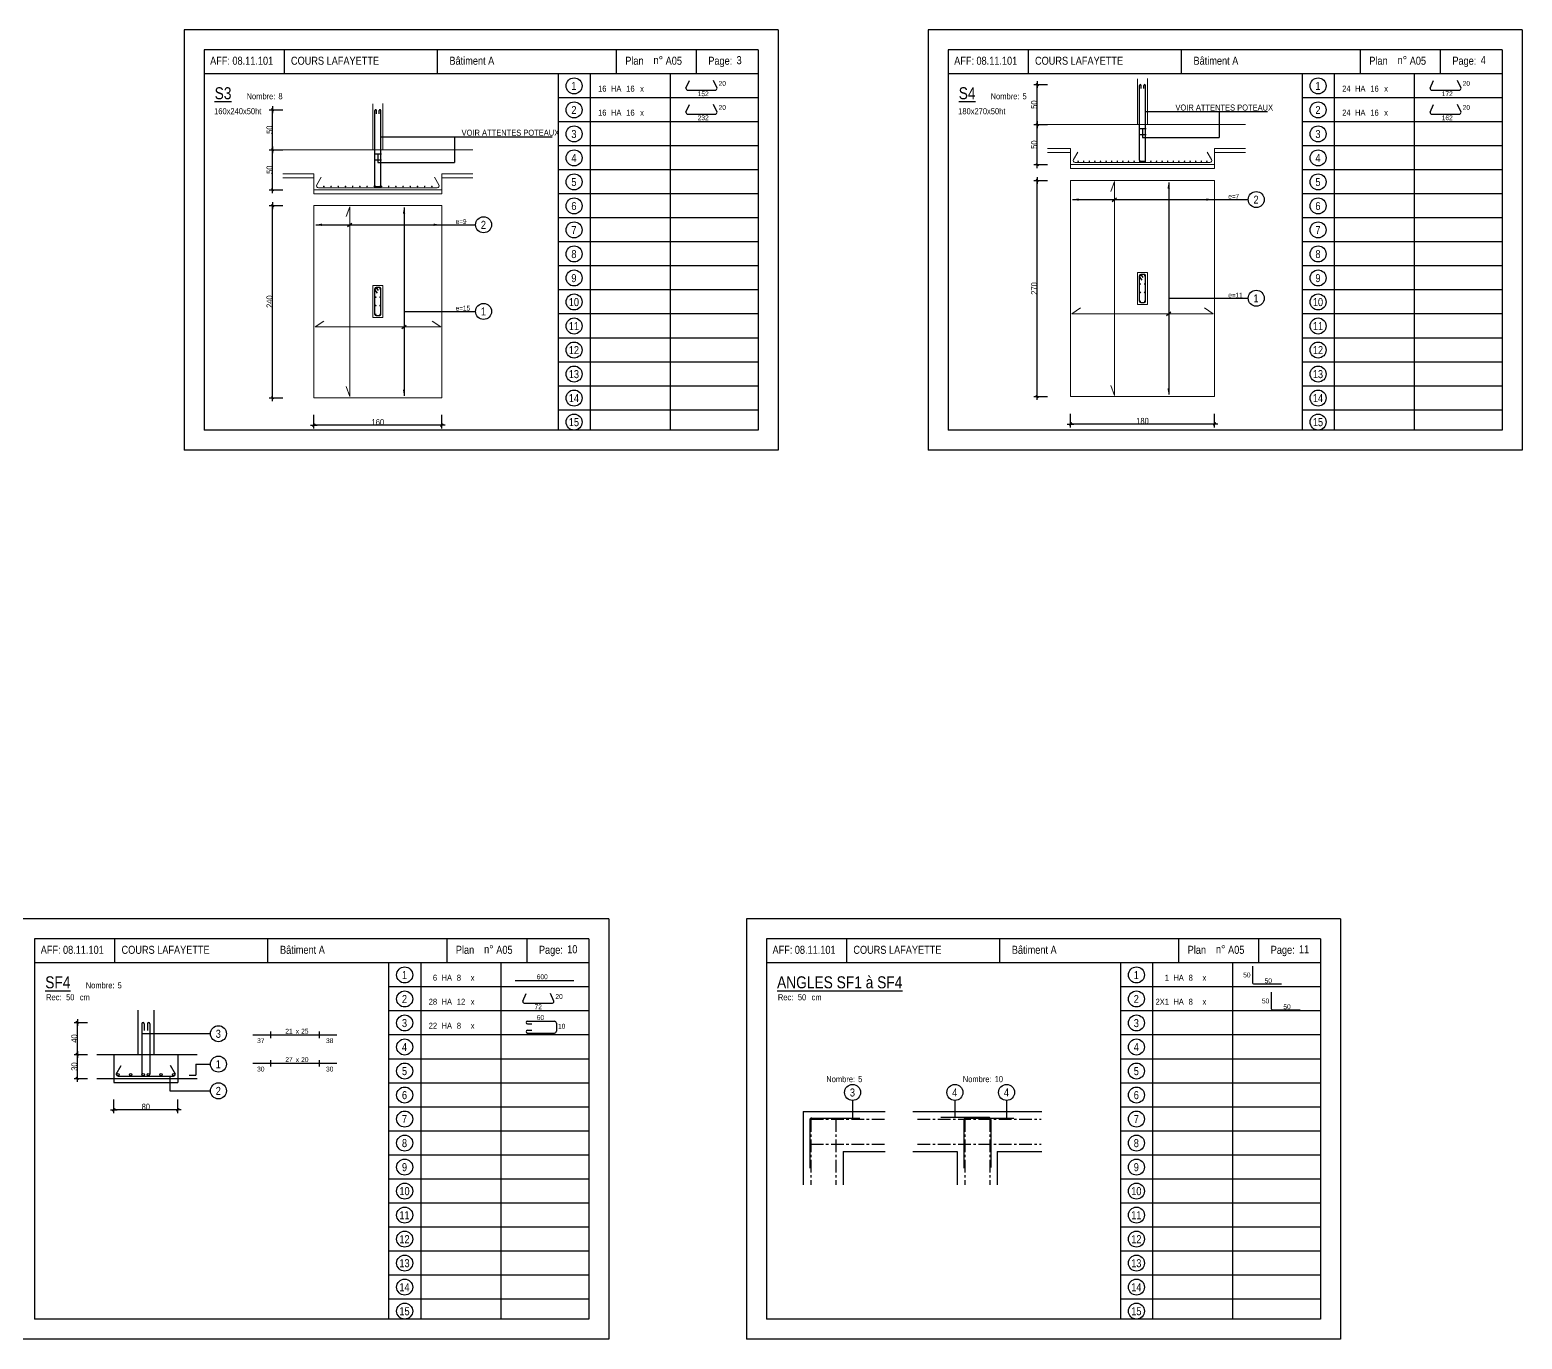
# Model space of a CAD drawing. Header units: metres. Extents: x -9927 to 45032, y -190416 to 12166.
# Drawn here: x 3325 to 7055, y -11020 to -7749 of the extents above; entities that cross this region are included whole.
import ezdxf
from ezdxf.enums import TextEntityAlignment as Align

# ---------------------------------------------------------------- set-up
doc = ezdxf.new("R2010")
doc.units = ezdxf.units.M
doc.header["$PDMODE"] = 65
doc.linetypes.add('AXES', pattern=[50.8, 31.75, -6.35, 6.35, -6.35])
for name, color, linetype in [('01_cote_gen', 4, 'Continuous'), ('01_fenetres', 171, 'Continuous'), ('01_linteaux', 3, 'Continuous'), ('01_murs_coup', 5, 'Continuous'), ('01_sem', 42, 'Continuous'), ('01_texte', 230, 'Continuous'), ('01_tram_axes', 10, 'AXES'), ('AA_COTES', 2, 'Continuous')]:
    doc.layers.add(name, color=color, linetype=linetype)
doc.styles.add('STYLE2', font='ARIALN.TTF')
doc.dimstyles.new('JB25', dxfattribs={"dimscale": 0.1, "dimtxt": 150, "dimasz": 17, "dimexe": 0.1, "dimexo": 0.1, "dimgap": 0.09, "dimtad": 1, "dimdec": 1, "dimlfac": 0.5, "dimdsep": 46, "dimtxsty": 'STYLE2', "dimblk1": 'BOND_G', "dimblk2": 'BOND_D', "dimsah": 1, "dimcen": 1.5, "dimdle": 0.01, "dimse1": 1, "dimse2": 1, "dimclrd": 4, "dimclre": 2, "dimclrt": 5, "dimadec": 0, "dimazin": 0, "dimtfac": 2.333333, "dimtdec": 1, "dimtix": 1, "dimtmove": 2, "dimatfit": 3, "dimldrblk": 'BOND_G', "dimfxl": 1, "dimtolj": 1, "dimtzin": 0, "dimarcsym": 0})

# ---------------------------------------------------------------- blocks, each defined once
blk = doc.blocks.new('BOND_G')
at = {"layer": 'AA_COTES', "color": 0}
for p, q in [((5, 0), (-5, 0)), ((1.8, 1.8), (-1.8, -1.8)), ((0, -5), (0, 15))]:
    blk.add_line(p, q, dxfattribs=at)
blk = doc.blocks.new('BOND_D')
at = {"layer": 'AA_COTES', "color": 0}
for p, q in [((5, 0), (-5, 0)), ((-1.8, -1.8), (1.8, 1.8)), ((0, 5), (0, -15))]:
    blk.add_line(p, q, dxfattribs=at)
blk = doc.blocks.new('*D34')
at = {"layer": '01_cote_gen', "color": 4, "linetype": 'Continuous', "lineweight": -2, "transparency": 16777216}
blk.add_line((3931.5, -8046.5), (3931.5, -7949.9), dxfattribs=at)
at = {"layer": 'DEFPOINTS', "color": 0, "linetype": 'Continuous', "lineweight": 0, "transparency": 16777216}
for p in [(3931.5, -7948.2), (3976.1, -7948.2), (3955.2, -8048.2)]:
    blk.add_point(p, dxfattribs=at)
at = {"layer": '01_cote_gen', "color": 4, "linetype": 'Continuous', "lineweight": -2, "transparency": 16777216, "xscale": 1.7, "yscale": 1.7, "zscale": 1.7}
for name, p, rotation in [('BOND_D', (3931.5, -7948.2), 90), ('BOND_G', (3931.5, -8048.2), 270)]:
    blk.add_blockref(name, p, dxfattribs=dict(at, rotation=rotation))
at = {"layer": '01_cote_gen', "color": 5, "linetype": 'Continuous', "lineweight": 0, "transparency": 16777216, "insert": (3923.8, -7998.2), "char_height": 15, "attachment_point": 5, "rotation": 90, "style": 'STYLE2'}
blk.add_mtext('\\A1;50', dxfattribs=at)
blk = doc.blocks.new('*D35')
at = {"layer": '01_cote_gen', "color": 4, "linetype": 'Continuous', "lineweight": -2, "transparency": 16777216}
blk.add_line((3931.5, -8666.1), (3931.5, -8189.5), dxfattribs=at)
at = {"layer": 'DEFPOINTS', "color": 0, "linetype": 'Continuous', "lineweight": 0, "transparency": 16777216}
for p in [(3931.5, -8187.8), (3984, -8187.8), (3984, -8667.8)]:
    blk.add_point(p, dxfattribs=at)
at = {"layer": '01_cote_gen', "color": 4, "linetype": 'Continuous', "lineweight": -2, "transparency": 16777216, "xscale": 1.7, "yscale": 1.7, "zscale": 1.7}
for name, p, rotation in [('BOND_D', (3931.5, -8187.8), 90), ('BOND_G', (3931.5, -8667.8), 270)]:
    blk.add_blockref(name, p, dxfattribs=dict(at, rotation=rotation))
at = {"layer": '01_cote_gen', "color": 5, "linetype": 'Continuous', "lineweight": 0, "transparency": 16777216, "insert": (3923.8, -8427.8), "char_height": 15, "attachment_point": 5, "rotation": 90, "style": 'STYLE2'}
blk.add_mtext('\\A1;240', dxfattribs=at)
blk = doc.blocks.new('*D36')
at = {"layer": '01_cote_gen', "color": 4, "linetype": 'Continuous', "lineweight": -2, "transparency": 16777216}
blk.add_line((4352.8, -8736.4), (4036.2, -8736.4), dxfattribs=at)
at = {"layer": 'DEFPOINTS', "color": 0, "linetype": 'Continuous', "lineweight": 0, "transparency": 16777216}
for p in [(4034.5, -8667.8), (4354.5, -8667.8), (4034.5, -8736.4)]:
    blk.add_point(p, dxfattribs=at)
at = {"layer": '01_cote_gen', "color": 4, "linetype": 'Continuous', "lineweight": -2, "transparency": 16777216, "xscale": 1.7, "yscale": 1.7, "zscale": 1.7, "rotation": 180}
blk.add_blockref('BOND_D', (4034.5, -8736.4), dxfattribs=at)
at = {"layer": '01_cote_gen', "color": 4, "linetype": 'Continuous', "lineweight": -2, "transparency": 16777216, "xscale": 1.7, "yscale": 1.7, "zscale": 1.7}
blk.add_blockref('BOND_G', (4354.5, -8736.4), dxfattribs=at)
at = {"layer": '01_cote_gen', "color": 5, "linetype": 'Continuous', "lineweight": 0, "transparency": 16777216, "insert": (4194.5, -8728.8), "char_height": 15, "attachment_point": 5, "style": 'STYLE2'}
blk.add_mtext('\\A1;160', dxfattribs=at)
blk = doc.blocks.new('*D37')
at = {"layer": '01_cote_gen', "color": 4, "linetype": 'Continuous', "lineweight": -2, "transparency": 16777216}
blk.add_line((3931.5, -8146.5), (3931.5, -8049.9), dxfattribs=at)
at = {"layer": 'DEFPOINTS', "color": 0, "linetype": 'Continuous', "lineweight": 0, "transparency": 16777216}
for p in [(3931.5, -8048.2), (3965.7, -8048.2), (3965.7, -8148.2)]:
    blk.add_point(p, dxfattribs=at)
at = {"layer": '01_cote_gen', "color": 4, "linetype": 'Continuous', "lineweight": -2, "transparency": 16777216, "xscale": 1.7, "yscale": 1.7, "zscale": 1.7}
for name, p, rotation in [('BOND_D', (3931.5, -8048.2), 90), ('BOND_G', (3931.5, -8148.2), 270)]:
    blk.add_blockref(name, p, dxfattribs=dict(at, rotation=rotation))
at = {"layer": '01_cote_gen', "color": 5, "linetype": 'Continuous', "lineweight": 0, "transparency": 16777216, "insert": (3923.8, -8098.2), "char_height": 15, "attachment_point": 5, "rotation": 90, "style": 'STYLE2'}
blk.add_mtext('\\A1;50', dxfattribs=at)
blk = doc.blocks.new('*D38')
at = {"layer": '01_cote_gen', "color": 4, "linetype": 'Continuous', "lineweight": -2, "transparency": 16777216}
blk.add_line((5842.8, -7983.7), (5842.8, -7887.1), dxfattribs=at)
at = {"layer": 'DEFPOINTS', "color": 0, "linetype": 'Continuous', "lineweight": 0, "transparency": 16777216}
for p in [(5842.8, -7885.4), (5887.4, -7885.4), (5866.5, -7985.4)]:
    blk.add_point(p, dxfattribs=at)
at = {"layer": '01_cote_gen', "color": 4, "linetype": 'Continuous', "lineweight": -2, "transparency": 16777216, "xscale": 1.7, "yscale": 1.7, "zscale": 1.7}
for name, p, rotation in [('BOND_D', (5842.8, -7885.4), 90), ('BOND_G', (5842.8, -7985.4), 270)]:
    blk.add_blockref(name, p, dxfattribs=dict(at, rotation=rotation))
at = {"layer": '01_cote_gen', "color": 5, "linetype": 'Continuous', "lineweight": 0, "transparency": 16777216, "insert": (5835.1, -7935.4), "char_height": 15, "attachment_point": 5, "rotation": 90, "style": 'STYLE2'}
blk.add_mtext('\\A1;50', dxfattribs=at)
blk = doc.blocks.new('*D39')
at = {"layer": '01_cote_gen', "color": 4, "linetype": 'Continuous', "lineweight": -2, "transparency": 16777216}
blk.add_line((5842.8, -8663.2), (5842.8, -8126.6), dxfattribs=at)
at = {"layer": 'DEFPOINTS', "color": 0, "linetype": 'Continuous', "lineweight": 0, "transparency": 16777216}
for p in [(5842.8, -8124.9), (5895.3, -8124.9), (5895.3, -8664.9)]:
    blk.add_point(p, dxfattribs=at)
at = {"layer": '01_cote_gen', "color": 4, "linetype": 'Continuous', "lineweight": -2, "transparency": 16777216, "xscale": 1.7, "yscale": 1.7, "zscale": 1.7}
for name, p, rotation in [('BOND_D', (5842.8, -8124.9), 90), ('BOND_G', (5842.8, -8664.9), 270)]:
    blk.add_blockref(name, p, dxfattribs=dict(at, rotation=rotation))
at = {"layer": '01_cote_gen', "color": 5, "linetype": 'Continuous', "lineweight": 0, "transparency": 16777216, "insert": (5835.1, -8394.9), "char_height": 15, "attachment_point": 5, "rotation": 90, "style": 'STYLE2'}
blk.add_mtext('\\A1;270', dxfattribs=at)
blk = doc.blocks.new('*D40')
at = {"layer": '01_cote_gen', "color": 4, "linetype": 'Continuous', "lineweight": -2, "transparency": 16777216}
blk.add_line((6284.2, -8733.6), (5927.6, -8733.6), dxfattribs=at)
at = {"layer": 'DEFPOINTS', "color": 0, "linetype": 'Continuous', "lineweight": 0, "transparency": 16777216}
for p in [(5925.9, -8664.9), (6285.9, -8664.9), (5925.9, -8733.6)]:
    blk.add_point(p, dxfattribs=at)
at = {"layer": '01_cote_gen', "color": 4, "linetype": 'Continuous', "lineweight": -2, "transparency": 16777216, "xscale": 1.7, "yscale": 1.7, "zscale": 1.7, "rotation": 180}
blk.add_blockref('BOND_D', (5925.9, -8733.6), dxfattribs=at)
at = {"layer": '01_cote_gen', "color": 4, "linetype": 'Continuous', "lineweight": -2, "transparency": 16777216, "xscale": 1.7, "yscale": 1.7, "zscale": 1.7}
blk.add_blockref('BOND_G', (6285.9, -8733.6), dxfattribs=at)
at = {"layer": '01_cote_gen', "color": 5, "linetype": 'Continuous', "lineweight": 0, "transparency": 16777216, "insert": (6105.9, -8725.9), "char_height": 15, "attachment_point": 5, "style": 'STYLE2'}
blk.add_mtext('\\A1;180', dxfattribs=at)
blk = doc.blocks.new('*D41')
at = {"layer": '01_cote_gen', "color": 4, "linetype": 'Continuous', "lineweight": -2, "transparency": 16777216}
blk.add_line((5842.8, -8083.7), (5842.8, -7987.1), dxfattribs=at)
at = {"layer": 'DEFPOINTS', "color": 0, "linetype": 'Continuous', "lineweight": 0, "transparency": 16777216}
for p in [(5842.8, -7985.4), (5877, -7985.4), (5877, -8085.4)]:
    blk.add_point(p, dxfattribs=at)
at = {"layer": '01_cote_gen', "color": 4, "linetype": 'Continuous', "lineweight": -2, "transparency": 16777216, "xscale": 1.7, "yscale": 1.7, "zscale": 1.7}
for name, p, rotation in [('BOND_D', (5842.8, -7985.4), 90), ('BOND_G', (5842.8, -8085.4), 270)]:
    blk.add_blockref(name, p, dxfattribs=dict(at, rotation=rotation))
at = {"layer": '01_cote_gen', "color": 5, "linetype": 'Continuous', "lineweight": 0, "transparency": 16777216, "insert": (5835.1, -8035.4), "char_height": 15, "attachment_point": 5, "rotation": 90, "style": 'STYLE2'}
blk.add_mtext('\\A1;50', dxfattribs=at)
blk = doc.blocks.new('*D60')
at = {"layer": '01_cote_gen', "color": 4, "linetype": 'Continuous', "lineweight": -2, "transparency": 16777216}
blk.add_line((3443.5, -10367.4), (3443.5, -10310.8), dxfattribs=at)
at = {"layer": 'DEFPOINTS', "color": 0, "linetype": 'Continuous', "lineweight": 0, "transparency": 16777216}
for p in [(3443.5, -10309.1), (3513, -10309.1), (3513, -10369.1)]:
    blk.add_point(p, dxfattribs=at)
at = {"layer": '01_cote_gen', "color": 4, "linetype": 'Continuous', "lineweight": -2, "transparency": 16777216, "xscale": 1.7, "yscale": 1.7, "zscale": 1.7}
for name, p, rotation in [('BOND_D', (3443.5, -10309.1), 90), ('BOND_G', (3443.5, -10369.1), 270)]:
    blk.add_blockref(name, p, dxfattribs=dict(at, rotation=rotation))
at = {"layer": '01_cote_gen', "color": 5, "linetype": 'Continuous', "lineweight": 0, "transparency": 16777216, "insert": (3435.8, -10339.1), "char_height": 15, "attachment_point": 5, "rotation": 90, "style": 'STYLE2'}
blk.add_mtext('\\A1;30', dxfattribs=at)
blk = doc.blocks.new('*D61')
at = {"layer": '01_cote_gen', "color": 4, "linetype": 'Continuous', "lineweight": -2, "transparency": 16777216}
blk.add_line((3692.8, -10447.3), (3536.2, -10447.3), dxfattribs=at)
at = {"layer": 'DEFPOINTS', "color": 0, "linetype": 'Continuous', "lineweight": 0, "transparency": 16777216}
for p in [(3534.5, -10369.1), (3694.5, -10369.1), (3534.5, -10447.3)]:
    blk.add_point(p, dxfattribs=at)
at = {"layer": '01_cote_gen', "color": 4, "linetype": 'Continuous', "lineweight": -2, "transparency": 16777216, "xscale": 1.7, "yscale": 1.7, "zscale": 1.7, "rotation": 180}
blk.add_blockref('BOND_D', (3534.5, -10447.3), dxfattribs=at)
at = {"layer": '01_cote_gen', "color": 4, "linetype": 'Continuous', "lineweight": -2, "transparency": 16777216, "xscale": 1.7, "yscale": 1.7, "zscale": 1.7}
blk.add_blockref('BOND_G', (3694.5, -10447.3), dxfattribs=at)
at = {"layer": '01_cote_gen', "color": 5, "linetype": 'Continuous', "lineweight": 0, "transparency": 16777216, "insert": (3614.5, -10439.6), "char_height": 15, "attachment_point": 5, "style": 'STYLE2'}
blk.add_mtext('\\A1;80', dxfattribs=at)
blk = doc.blocks.new('*D62')
at = {"layer": '01_cote_gen', "color": 4, "linetype": 'Continuous', "lineweight": -2, "transparency": 16777216}
blk.add_line((3443.5, -10307.4), (3443.5, -10230.8), dxfattribs=at)
at = {"layer": 'DEFPOINTS', "color": 0, "linetype": 'Continuous', "lineweight": 0, "transparency": 16777216}
for p in [(3443.5, -10229.1), (3546, -10229.1), (3513, -10309.1)]:
    blk.add_point(p, dxfattribs=at)
at = {"layer": '01_cote_gen', "color": 4, "linetype": 'Continuous', "lineweight": -2, "transparency": 16777216, "xscale": 1.7, "yscale": 1.7, "zscale": 1.7}
for name, p, rotation in [('BOND_D', (3443.5, -10229.1), 90), ('BOND_G', (3443.5, -10309.1), 270)]:
    blk.add_blockref(name, p, dxfattribs=dict(at, rotation=rotation))
at = {"layer": '01_cote_gen', "color": 5, "linetype": 'Continuous', "lineweight": 0, "transparency": 16777216, "insert": (3435.8, -10269.1), "char_height": 15, "attachment_point": 5, "rotation": 90, "style": 'STYLE2'}
blk.add_mtext('\\A1;40', dxfattribs=at)

msp = doc.modelspace()

# ---------------------------------------------------------------- linework, layer by layer
at = {"layer": '01_fenetres', "ltscale": 30}
for p, q in [((5144.96, -7798.64), (3759.96, -7798.64)), ((3759.96, -7798.64), (3759.96, -8748.64)), ((3759.96, -7798.64), (3759.96, -8748.64)), ((3759.96, -7798.64), (3759.96, -8748.64)), ((3959.96, -7798.64), (3959.96, -7858.64)), ((4342.46, -7798.64), (4342.46, -7858.64)), ((4790.83, -7858.64), (4790.83, -7798.64)), ((4990.83, -7858.64), (4990.83, -7798.64)), ((5144.96, -7798.64), (5144.96, -8748.64)), ((7004.85, -7798.64), (5619.85, -7798.64)), ((5619.85, -7798.64), (5619.85, -8748.64)), ((5619.85, -7798.64), (5619.85, -8748.64)), ((5619.85, -7798.64), (5619.85, -8748.64)), ((5819.85, -7798.64), (5819.85, -7858.64)), ((6202.35, -7798.64), (6202.35, -7858.64)), ((6650.72, -7858.64), (6650.72, -7798.64)), ((6850.72, -7858.64), (6850.72, -7798.64)), ((7004.85, -7798.64), (7004.85, -8748.64)), ((5144.96, -7858.64), (3759.96, -7858.64)), ((7004.85, -7858.64), (5619.85, -7858.64)), ((5144.96, -8748.64), (3759.96, -8748.64)), ((7004.85, -8748.64), (5619.85, -8748.64)), ((3336.52, -10020.25), (3336.52, -10970.25)), ((3336.52, -10020.25), (3336.52, -10970.25)), ((3336.52, -10020.25), (3336.52, -10970.25)), ((4721.52, -10020.25), (3336.52, -10020.25)), ((3536.52, -10020.25), (3536.52, -10080.25)), ((3919.02, -10020.25), (3919.02, -10080.25)), ((4367.38, -10080.25), (4367.38, -10020.25)), ((4567.38, -10080.25), (4567.38, -10020.25)), ((4721.52, -10020.25), (4721.52, -10970.25)), ((5165.78, -10020.25), (5165.78, -10970.25)), ((5165.78, -10020.25), (5165.78, -10970.25)), ((5165.78, -10020.25), (5165.78, -10970.25)), ((6550.78, -10020.25), (5165.78, -10020.25)), ((5365.78, -10020.25), (5365.78, -10080.25)), ((5748.28, -10020.25), (5748.28, -10080.25)), ((6196.65, -10080.25), (6196.65, -10020.25)), ((6396.65, -10080.25), (6396.65, -10020.25)), ((6550.78, -10020.25), (6550.78, -10970.25)), ((4721.52, -10080.25), (3336.52, -10080.25)), ((6550.78, -10080.25), (5165.78, -10080.25)), ((4721.52, -10970.25), (3336.52, -10970.25)), ((6550.78, -10970.25), (5165.78, -10970.25))]:
    msp.add_line(p, q, dxfattribs=at)
at = {"layer": '01_linteaux', "linetype": 'Continuous'}
for p, q in [((4964.74, -7894.42), (4973.43, -7875.19)), ((4969.74, -7899.42), (5037.32, -7899.42)), ((5042.32, -7894.42), (5033.63, -7875.19)), ((6824.62, -7894.42), (6833.32, -7875.19)), ((6829.62, -7899.42), (6897.21, -7899.42)), ((6902.21, -7894.42), (6893.51, -7875.19)), ((4964.74, -7954.42), (4973.43, -7935.19)), ((5042.32, -7954.42), (5033.63, -7935.19)), ((6824.62, -7954.42), (6833.32, -7935.19)), ((6902.21, -7954.42), (6893.51, -7935.19)), ((4969.74, -7959.42), (5037.32, -7959.42)), ((6829.62, -7959.42), (6897.21, -7959.42)), ((6380.42, -10088.59), (6380.42, -10127.8)), ((4537.37, -10124.32), (4684.48, -10124.32)), ((6385.42, -10132.8), (6453, -10132.8)), ((4556.78, -10176.03), (4565.48, -10156.8)), ((4561.78, -10181.03), (4629.37, -10181.03)), ((4634.37, -10176.03), (4625.67, -10156.8)), ((6427.27, -10153.55), (6427.27, -10192.77)), ((3594.48, -10197.98), (3594.48, -10309.07)), ((3634.48, -10197.98), (3634.48, -10309.07)), ((6432.27, -10197.77), (6499.85, -10197.77)), ((3604.48, -10232.07), (3604.48, -10358.07)), ((3610.48, -10232.07), (3610.48, -10249.07)), ((3618.48, -10232.07), (3618.48, -10249.07)), ((3624.48, -10232.07), (3624.48, -10358.07)), ((4568.27, -10225.73), (4635.86, -10225.73)), ((4568.27, -10232.55), (4579.28, -10232.55)), ((4568.27, -10248.52), (4579.28, -10248.52)), ((4568.27, -10255.34), (4635.86, -10255.34)), ((4640.86, -10230.73), (4640.86, -10250.34)), ((3492.08, -10309.07), (3554.48, -10309.07)), ((3534.48, -10309.07), (3694.48, -10309.07)), ((3534.48, -10309.07), (3534.48, -10379.07)), ((3674.48, -10309.07), (3742.68, -10309.07)), ((3694.48, -10309.07), (3694.48, -10379.07)), ((3492.08, -10369.07), (3554.48, -10369.07)), ((3534.48, -10369.07), (3694.48, -10369.07)), ((3540.48, -10358.07), (3552.98, -10336.42)), ((3545.48, -10363.07), (3683.48, -10363.07)), ((3674.48, -10369.07), (3742.68, -10369.07)), ((3688.48, -10358.07), (3675.98, -10336.42)), ((3534.48, -10379.07), (3694.48, -10379.07)), ((5274, -10472.91), (5274, -10592.91)), ((5279, -10467.91), (5399, -10467.91)), ((5721.53, -10466.29), (5601.53, -10466.29)), ((5659.03, -10472.91), (5659.03, -10592.91)), ((5664.03, -10467.91), (5784.03, -10467.91)), ((5726.53, -10471.29), (5726.53, -10591.29))]:
    msp.add_line(p, q, dxfattribs=at)
for centre in [(3545.15, -10359.46), (3576.6, -10359.46), (3607.83, -10359.46), (3620.72, -10359.46), (3652.73, -10359.46), (3683.82, -10359.46)]:
    msp.add_circle(centre, 3, dxfattribs=at)
for centre, radius, start, end in [((4969.74, -7894.42), 5, 180, 270), ((5037.32, -7894.42), 5, 270, 0), ((6829.62, -7894.42), 5, 180, 270), ((6897.21, -7894.42), 5, 270, 0), ((4969.74, -7954.42), 5, 180, 270), ((5037.32, -7954.42), 5, 270, 0), ((6829.62, -7954.42), 5, 180, 270), ((6897.21, -7954.42), 5, 270, 0), ((6385.42, -10127.8), 5, 180, 270), ((4561.78, -10176.03), 5, 180, 270), ((4629.37, -10176.03), 5, 270, 0), ((6432.27, -10192.77), 5, 180, 270), ((3607.48, -10232.07), 3, 0, 180), ((3621.48, -10232.07), 3, 0, 180), ((4568.27, -10229.14), 3.41, 90, 270), ((4568.27, -10251.93), 3.41, 90, 270), ((4635.86, -10230.73), 5, 0, 90), ((4635.86, -10250.34), 5, 270, 0), ((3545.48, -10358.07), 5, 180, 270), ((3609.48, -10358.07), 5, 180, 270), ((3619.48, -10358.07), 5, 270, 0), ((3683.48, -10358.07), 5, 270, 0), ((5279, -10472.91), 5, 90, 180), ((5664.03, -10472.91), 5, 90, 180), ((5721.53, -10471.29), 5, 0, 90)]:
    msp.add_arc(centre, radius, start, end, dxfattribs=at)
at = {"layer": '01_murs_coup', "linetype": 'Continuous', "lineweight": 0}
for p, q in [((5933.19, -8072.77), (5944.05, -8053.96)), ((6278.53, -8072.77), (6267.67, -8053.96)), ((5937.52, -8080.27), (6274.2, -8080.27)), ((4041.88, -8135.66), (4052.74, -8116.85)), ((4347.22, -8135.66), (4336.36, -8116.85)), ((6035.48, -8127.89), (6026.81, -8152.53)), ((6035.48, -8127.89), (6035.48, -8661.89)), ((4046.21, -8143.16), (4342.89, -8143.16)), ((4124.17, -8190.78), (4115.5, -8215.42)), ((4124.17, -8190.78), (4124.17, -8664.78)), ((5928.86, -8458.02), (5950.56, -8443.51)), ((5928.86, -8458.02), (6282.86, -8458.02)), ((6282.86, -8458.02), (6261.16, -8443.51)), ((4037.55, -8490.91), (4059.25, -8476.4)), ((4037.55, -8490.91), (4351.55, -8490.91)), ((4351.55, -8490.91), (4329.85, -8476.4)), ((4124.17, -8664.78), (4115.5, -8640.14)), ((6035.48, -8661.89), (6026.81, -8637.25))]:
    msp.add_line(p, q, dxfattribs=at)
for centre, start, end in [((5937.52, -8075.27), 150, 270), ((6274.2, -8075.27), 270, 30), ((4046.21, -8138.16), 150, 270), ((4342.89, -8138.16), 270, 30)]:
    msp.add_arc(centre, 5, start, end, dxfattribs=at)
at = {"layer": '01_sem', "color": 2, "lineweight": 0, "ltscale": 7}
for p, q in [((6093.36, -7985.36), (6093.36, -7870.8)), ((6118.36, -7985.36), (6118.36, -7870.12)), ((4182.05, -8048.24), (4182.05, -7933.68)), ((4207.05, -8048.24), (4207.05, -7933.01)), ((5925.86, -7985.36), (5868.32, -7985.36)), ((5925.86, -7985.36), (6285.86, -7985.36)), ((6285.86, -7985.36), (6363.4, -7985.36)), ((4034.55, -8048.24), (3957.01, -8048.24)), ((4034.55, -8048.24), (4354.55, -8048.24)), ((4354.55, -8048.24), (4432.09, -8048.24)), ((5925.86, -8045.36), (5868.32, -8045.36)), ((5925.86, -8055.36), (5868.32, -8055.36)), ((5925.86, -8085.36), (5925.86, -8045.36)), ((6285.86, -8085.36), (6285.86, -8045.36)), ((6285.86, -8045.36), (6363.4, -8045.36)), ((6285.86, -8055.36), (6363.4, -8055.36)), ((5925.86, -8085.36), (6285.86, -8085.36)), ((5925.86, -8085.36), (5925.86, -8095.36)), ((6285.86, -8085.36), (6285.86, -8095.36)), ((4034.55, -8108.24), (3957.01, -8108.24)), ((4034.55, -8118.24), (3957.01, -8118.24)), ((4034.55, -8148.24), (4034.55, -8108.24)), ((4354.55, -8148.24), (4354.55, -8108.24)), ((4354.55, -8108.24), (4432.09, -8108.24)), ((4354.55, -8118.24), (4432.09, -8118.24)), ((5925.86, -8095.36), (6285.86, -8095.36)), ((5925.86, -8124.89), (5925.86, -8664.89)), ((6285.86, -8124.89), (5925.86, -8124.89)), ((6285.86, -8124.89), (6285.86, -8664.89)), ((4034.55, -8148.24), (4354.55, -8148.24)), ((4034.55, -8148.24), (4034.55, -8158.24)), ((4034.55, -8158.24), (4354.55, -8158.24)), ((4354.55, -8148.24), (4354.55, -8158.24)), ((4034.55, -8187.78), (4034.55, -8667.78)), ((4354.55, -8187.78), (4034.55, -8187.78)), ((4354.55, -8187.78), (4354.55, -8667.78)), ((6093.36, -8434.91), (6093.36, -8354.88)), ((6118.36, -8354.88), (6093.36, -8354.88)), ((6118.36, -8434.91), (6118.36, -8354.88)), ((4182.05, -8467.79), (4182.05, -8387.77)), ((4207.05, -8387.77), (4182.05, -8387.77)), ((4207.05, -8467.79), (4207.05, -8387.77)), ((6093.36, -8434.91), (6118.36, -8434.91)), ((4182.05, -8467.79), (4207.05, -8467.79)), ((4354.55, -8667.78), (4034.55, -8667.78)), ((6285.86, -8664.89), (5925.86, -8664.89))]:
    msp.add_line(p, q, dxfattribs=at)
at = {"layer": '01_texte', "ltscale": 30}
for p, q in [((5194.96, -7748.64), (3709.96, -7748.64)), ((3709.96, -7748.64), (3709.96, -8798.64)), ((5194.96, -7748.64), (5194.96, -8798.64)), ((5194.96, -7748.64), (5194.96, -8798.64)), ((7054.85, -7748.64), (5569.85, -7748.64)), ((5569.85, -7748.64), (5569.85, -8798.64)), ((7054.85, -7748.64), (7054.85, -8798.64)), ((7054.85, -7748.64), (7054.85, -8798.64)), ((4644.96, -7858.64), (4644.96, -8748.64)), ((4724.96, -7858.64), (4724.96, -8748.64)), ((4924.96, -7858.64), (4924.96, -8748.64)), ((6504.85, -7858.64), (6504.85, -8748.64)), ((6584.85, -7858.64), (6584.85, -8748.64)), ((6784.85, -7858.64), (6784.85, -8748.64)), ((6098.36, -8074.59), (6098.36, -7887.36)), ((6102.36, -7895.36), (6102.36, -7887.36)), ((6109.35, -7895.36), (6109.35, -7887.36)), ((6113.35, -8073.99), (6113.35, -7887.36)), ((5144.96, -7918.64), (4644.96, -7918.64)), ((7004.85, -7918.64), (6504.85, -7918.64)), ((4187.05, -8137.48), (4187.05, -7950.24)), ((4191.05, -7958.24), (4191.05, -7950.24)), ((4198.04, -7958.24), (4198.04, -7950.24)), ((4202.04, -8136.88), (4202.04, -7950.24)), ((5144.96, -7978.64), (4644.96, -7978.64)), ((7004.85, -7978.64), (6504.85, -7978.64)), ((5144.96, -8038.64), (4644.96, -8038.64)), ((7004.85, -8038.64), (6504.85, -8038.64)), ((6098.35, -8076.99), (6110.35, -8076.99)), ((6113.36, -8077.59), (6101.36, -8077.59)), ((5144.96, -8098.64), (4644.96, -8098.64)), ((6171.27, -8129.89), (6171.27, -8659.89)), ((7004.85, -8098.64), (6504.85, -8098.64)), ((4187.04, -8139.88), (4199.04, -8139.88)), ((4202.05, -8140.48), (4190.05, -8140.48)), ((5144.96, -8158.64), (4644.96, -8158.64)), ((6030.15, -8177.16), (6040.82, -8168.39)), ((7004.85, -8158.64), (6504.85, -8158.64)), ((4259.96, -8192.78), (4259.96, -8662.78)), ((5930.86, -8172.77), (6370.12, -8172.77)), ((4039.55, -8235.66), (4438.81, -8235.66)), ((4118.84, -8240.04), (4129.51, -8231.27)), ((5144.96, -8218.64), (4644.96, -8218.64)), ((7004.85, -8218.64), (6504.85, -8218.64)), ((5144.96, -8278.64), (4644.96, -8278.64)), ((7004.85, -8278.64), (6504.85, -8278.64)), ((5144.96, -8338.64), (4644.96, -8338.64)), ((7004.85, -8338.64), (6504.85, -8338.64)), ((4199.05, -8392.77), (4190.05, -8392.77)), ((4190.05, -8392.77), (4195.58, -8400.18)), ((6098.36, -8426.91), (6098.36, -8362.88)), ((6098.36, -8366.31), (6103.89, -8373.72)), ((6110.36, -8359.88), (6101.36, -8359.88)), ((6101.36, -8359.88), (6106.89, -8367.3)), ((6113.36, -8426.91), (6113.36, -8362.88)), ((4187.05, -8459.79), (4187.05, -8395.77)), ((4187.05, -8399.2), (4192.58, -8406.61)), ((4202.05, -8459.79), (4202.05, -8395.77)), ((5144.96, -8398.64), (4644.96, -8398.64)), ((6101.36, -8429.91), (6110.36, -8429.91)), ((6171.27, -8419.28), (6370.12, -8419.28)), ((7004.85, -8398.64), (6504.85, -8398.64)), ((4190.05, -8462.79), (4199.05, -8462.79)), ((4259.96, -8452.17), (4438.81, -8452.17)), ((5144.96, -8458.64), (4644.96, -8458.64)), ((6165.94, -8462.4), (6176.6, -8453.63)), ((7004.85, -8458.64), (6504.85, -8458.64)), ((4254.63, -8495.29), (4265.29, -8486.52)), ((5144.96, -8518.64), (4644.96, -8518.64)), ((7004.85, -8518.64), (6504.85, -8518.64)), ((5144.96, -8578.64), (4644.96, -8578.64)), ((7004.85, -8578.64), (6504.85, -8578.64)), ((5144.96, -8638.64), (4644.96, -8638.64)), ((7004.85, -8638.64), (6504.85, -8638.64)), ((5144.96, -8698.64), (4644.96, -8698.64)), ((7004.85, -8698.64), (6504.85, -8698.64)), ((5194.96, -8798.64), (3709.96, -8798.64)), ((7054.85, -8798.64), (5569.85, -8798.64)), ((4771.52, -9970.25), (3286.52, -9970.25)), ((4771.52, -9970.25), (4771.52, -11020.25)), ((4771.52, -9970.25), (4771.52, -11020.25)), ((5115.78, -9970.25), (5115.78, -11020.25)), ((5115.78, -9970.25), (5115.78, -11020.25)), ((6600.78, -9970.25), (5115.78, -9970.25)), ((6600.78, -9970.25), (6600.78, -11020.25)), ((6600.78, -9970.25), (6600.78, -11020.25)), ((4221.52, -10080.25), (4221.52, -10970.25)), ((4301.52, -10080.25), (4301.52, -10970.25)), ((4501.52, -10080.25), (4501.52, -10970.25)), ((6050.78, -10080.25), (6050.78, -10970.25)), ((6130.78, -10080.25), (6130.78, -10970.25)), ((6330.78, -10080.25), (6330.78, -10970.25)), ((4721.52, -10140.25), (4221.52, -10140.25)), ((6550.78, -10140.25), (6050.78, -10140.25)), ((4721.52, -10200.25), (4221.52, -10200.25)), ((6550.78, -10200.25), (6050.78, -10200.25)), ((4721.52, -10260.25), (4221.52, -10260.25)), ((6550.78, -10260.25), (6050.78, -10260.25)), ((4721.52, -10320.25), (4221.52, -10320.25)), ((6550.78, -10320.25), (6050.78, -10320.25)), ((4721.52, -10380.25), (4221.52, -10380.25)), ((6550.78, -10380.25), (6050.78, -10380.25)), ((4721.52, -10440.25), (4221.52, -10440.25)), ((6550.78, -10440.25), (6050.78, -10440.25)), ((4721.52, -10500.25), (4221.52, -10500.25)), ((6550.78, -10500.25), (6050.78, -10500.25)), ((4721.52, -10560.25), (4221.52, -10560.25)), ((6550.78, -10560.25), (6050.78, -10560.25)), ((4721.52, -10620.25), (4221.52, -10620.25)), ((6550.78, -10620.25), (6050.78, -10620.25)), ((4721.52, -10680.25), (4221.52, -10680.25)), ((6550.78, -10680.25), (6050.78, -10680.25)), ((4721.52, -10740.25), (4221.52, -10740.25)), ((6550.78, -10740.25), (6050.78, -10740.25)), ((4721.52, -10800.25), (4221.52, -10800.25)), ((6550.78, -10800.25), (6050.78, -10800.25)), ((4721.52, -10860.25), (4221.52, -10860.25)), ((6550.78, -10860.25), (6050.78, -10860.25)), ((4721.52, -10920.25), (4221.52, -10920.25)), ((6550.78, -10920.25), (6050.78, -10920.25)), ((4771.52, -11020.25), (3286.52, -11020.25)), ((6600.78, -11020.25), (5115.78, -11020.25))]:
    msp.add_line(p, q, dxfattribs=at)
at = {"layer": '01_texte'}
for p, q in [((6113.35, -7953.03), (6418.71, -7953.03)), ((6297.37, -7953.03), (6297.37, -8017.55)), ((4202.04, -8015.91), (4630.58, -8015.91)), ((4386.06, -8015.91), (4386.06, -8080.43)), ((6096.72, -7995.36), (6114.73, -7995.36)), ((6096.72, -8010.36), (6114.73, -8010.36)), ((6105.72, -7995.36), (6105.72, -8017.55)), ((6105.72, -8017.55), (6297.37, -8017.55)), ((4185.41, -8058.24), (4203.41, -8058.24)), ((4185.41, -8073.24), (4203.41, -8073.24)), ((4194.41, -8058.24), (4194.41, -8080.43)), ((4194.41, -8080.43), (4386.06, -8080.43))]:
    msp.add_line(p, q, dxfattribs=at)
at = {"layer": '01_texte', "linetype": 'Continuous'}
for p, q in [((3776.05, -10256.97), (3604.48, -10256.97)), ((3925.95, -10251.93), (3925.95, -10267.87)), ((4047.94, -10251.93), (4047.94, -10267.87)), ((3882.13, -10260.06), (4091.76, -10260.06)), ((3882.13, -10331), (4091.76, -10331)), ((3925.95, -10322.87), (3925.95, -10338.81)), ((4047.94, -10322.87), (4047.94, -10338.81)), ((3674.79, -10363.07), (3674.79, -10399.76)), ((3723.05, -10360.97), (3739.28, -10360.97)), ((3739.28, -10333.08), (3776.05, -10333.08)), ((3739.28, -10333.08), (3739.28, -10360.97)), ((3674.79, -10399.76), (3776.05, -10399.76)), ((5381.17, -10423.67), (5381.17, -10467.91)), ((5636.9, -10423.67), (5636.9, -10466.29)), ((5766.2, -10423.67), (5766.2, -10467.91)), ((5257.75, -10451.66), (5257.75, -10634.8)), ((5257.75, -10451.66), (5462.3, -10451.66)), ((5531.66, -10451.66), (5853.89, -10451.66)), ((5357.75, -10551.66), (5357.75, -10634.8)), ((5357.75, -10551.66), (5462.3, -10551.66)), ((5531.66, -10551.66), (5642.78, -10551.66)), ((5642.78, -10551.66), (5642.78, -10634.8)), ((5742.78, -10551.66), (5742.78, -10634.8)), ((5742.78, -10551.66), (5853.89, -10551.66))]:
    msp.add_line(p, q, dxfattribs=at)
at = {"layer": '01_texte', "ltscale": 30, "const_width": 2, "flags": 128}
for points in [[(5945.86, -8077.04, -1), (5943.86, -8077.04, -1)], [(5959.86, -8077.04, -1), (5957.86, -8077.04, -1)], [(5973.86, -8077.04, -1), (5971.86, -8077.04, -1)], [(5987.86, -8077.04, -1), (5985.86, -8077.04, -1)], [(6001.86, -8077.04, -1), (5999.86, -8077.04, -1)], [(6015.86, -8077.04, -1), (6013.86, -8077.04, -1)], [(6029.86, -8077.04, -1), (6027.86, -8077.04, -1)], [(6043.86, -8077.04, -1), (6041.86, -8077.04, -1)], [(6057.86, -8077.04, -1), (6055.86, -8077.04, -1)], [(6071.86, -8077.04, -1), (6069.86, -8077.04, -1)], [(6085.86, -8077.04, -1), (6083.86, -8077.04, -1)], [(6099.86, -8077.04, -1), (6097.86, -8077.04, -1)], [(6111.86, -8077.04, 1), (6113.86, -8077.04, 1)], [(6125.86, -8077.04, 1), (6127.86, -8077.04, 1)], [(6139.86, -8077.04, 1), (6141.86, -8077.04, 1)], [(6153.86, -8077.04, 1), (6155.86, -8077.04, 1)], [(6167.86, -8077.04, 1), (6169.86, -8077.04, 1)], [(6181.86, -8077.04, 1), (6183.86, -8077.04, 1)], [(6195.86, -8077.04, 1), (6197.86, -8077.04, 1)], [(6209.86, -8077.04, 1), (6211.86, -8077.04, 1)], [(6223.86, -8077.04, 1), (6225.86, -8077.04, 1)], [(6237.86, -8077.04, 1), (6239.86, -8077.04, 1)], [(6251.86, -8077.04, 1), (6253.86, -8077.04, 1)], [(6265.86, -8077.04, 1), (6267.86, -8077.04, 1)], [(4060.55, -8139.93, -1), (4058.55, -8139.93, -1)], [(4078.55, -8139.93, -1), (4076.55, -8139.93, -1)], [(4096.55, -8139.93, -1), (4094.55, -8139.93, -1)], [(4114.55, -8139.93, -1), (4112.55, -8139.93, -1)], [(4132.55, -8139.93, -1), (4130.55, -8139.93, -1)], [(4150.55, -8139.93, -1), (4148.55, -8139.93, -1)], [(4168.55, -8139.93, -1), (4166.55, -8139.93, -1)], [(4186.55, -8139.93, -1), (4184.55, -8139.93, -1)], [(4202.55, -8139.93, 1), (4204.55, -8139.93, 1)], [(4220.55, -8139.93, 1), (4222.55, -8139.93, 1)], [(4238.55, -8139.93, 1), (4240.55, -8139.93, 1)], [(4256.55, -8139.93, 1), (4258.55, -8139.93, 1)], [(4274.55, -8139.93, 1), (4276.55, -8139.93, 1)], [(4292.55, -8139.93, 1), (4294.55, -8139.93, 1)], [(4310.55, -8139.93, 1), (4312.55, -8139.93, 1)], [(4328.55, -8139.93, 1), (4330.55, -8139.93, 1)], [(6099.55, -8362.74, 1), (6101.55, -8362.74, 1)], [(6099.55, -8383.74, 1), (6101.55, -8383.74, 1)], [(6112.17, -8362.74, -1), (6110.17, -8362.74, -1)], [(6112.17, -8383.74, -1), (6110.17, -8383.74, -1)], [(4188.24, -8395.62, 1), (4190.24, -8395.62, 1)], [(4188.24, -8416.62, 1), (4190.24, -8416.62, 1)], [(4200.86, -8395.62, -1), (4198.86, -8395.62, -1)], [(4200.86, -8416.62, -1), (4198.86, -8416.62, -1)], [(6099.55, -8404.74, 1), (6101.55, -8404.74, 1)], [(6099.55, -8426.98, 1), (6101.55, -8426.98, 1)], [(6112.17, -8404.74, -1), (6110.17, -8404.74, -1)], [(6112.17, -8426.98, -1), (6110.17, -8426.98, -1)], [(4188.24, -8437.62, 1), (4190.24, -8437.62, 1)], [(4188.24, -8459.87, 1), (4190.24, -8459.87, 1)], [(4200.86, -8437.62, -1), (4198.86, -8437.62, -1)], [(4200.86, -8459.87, -1), (4198.86, -8459.87, -1)]]:
    msp.add_lwpolyline(points, format="xyb", close=True, dxfattribs=at)
at = {"layer": '01_texte'}
for centre in [(4684.96, -7888.64), (6544.85, -7888.64), (4684.96, -7948.64), (6544.85, -7948.64), (4684.96, -8008.64), (6544.85, -8008.64), (4684.96, -8068.64), (6544.85, -8068.64), (4684.96, -8128.64), (6544.85, -8128.64), (4684.96, -8188.64), (6390.12, -8172.77), (6544.85, -8188.64), (4458.81, -8235.66), (4684.96, -8248.64), (6544.85, -8248.64), (4684.96, -8308.64), (6544.85, -8308.64), (4684.96, -8368.64), (6544.85, -8368.64), (4684.96, -8428.64), (6390.12, -8419.28), (6544.85, -8428.64), (4458.81, -8452.17), (4684.96, -8488.64), (6544.85, -8488.64), (4684.96, -8548.64), (6544.85, -8548.64), (4684.96, -8608.64), (6544.85, -8608.64), (4684.96, -8668.64), (6544.85, -8668.64), (4684.96, -8728.64), (6544.85, -8728.64), (4261.52, -10110.25), (6090.78, -10110.25), (4261.52, -10170.25), (6090.78, -10170.25), (4261.52, -10230.25), (6090.78, -10230.25), (3796.05, -10256.97), (4261.52, -10290.25), (6090.78, -10290.25), (3796.05, -10333.08), (4261.52, -10350.25), (6090.78, -10350.25), (3796.05, -10399.76), (4261.52, -10410.25), (5381.17, -10403.67), (5636.9, -10403.67), (5766.2, -10403.67), (6090.78, -10410.25), (4261.52, -10470.25), (6090.78, -10470.25), (4261.52, -10530.25), (6090.78, -10530.25), (4261.52, -10590.25), (6090.78, -10590.25), (4261.52, -10650.25), (6090.78, -10650.25), (4261.52, -10710.25), (6090.78, -10710.25), (4261.52, -10770.25), (6090.78, -10770.25), (4261.52, -10830.25), (6090.78, -10830.25), (4261.52, -10890.25), (6090.78, -10890.25), (4261.52, -10950.25), (6090.78, -10950.25)]:
    msp.add_circle(centre, 20, dxfattribs=at)
at = {"layer": '01_texte', "ltscale": 30}
for centre, radius, start, end in [((6100.36, -7887.36), 2, 0, 180), ((6111.35, -7887.36), 2, 0, 180), ((4189.05, -7950.24), 2, 0, 180), ((4200.04, -7950.24), 2, 0, 180), ((6101.36, -8074.59), 3, 180, 270), ((6110.35, -8073.99), 3, 270, 0), ((4190.05, -8137.48), 3, 180, 270), ((4199.04, -8136.88), 3, 270, 0), ((4190.05, -8395.77), 3, 90.00091, 180), ((4199.05, -8395.77), 3, 0, 90.00091), ((6101.36, -8362.88), 3, 90.00091, 180), ((6110.36, -8362.88), 3, 0, 90.00091), ((6101.36, -8426.91), 3, 180, 270), ((6110.36, -8426.91), 3, 270, 0), ((4190.05, -8459.79), 3, 180, 270), ((4199.05, -8459.79), 3, 270, 0)]:
    msp.add_arc(centre, radius, start, end, dxfattribs=at)
for points in [[(6171.27, -8129.89), (6168.32, -8145.25), (6171.27, -8145.25)], [(6171.27, -8129.89), (6174.22, -8145.25), (6171.27, -8145.25)], [(4259.96, -8192.78), (4257.01, -8208.14), (4259.96, -8208.14)], [(4259.96, -8192.78), (4262.91, -8208.14), (4259.96, -8208.14)], [(5930.86, -8172.77), (5946.22, -8169.82), (5946.22, -8172.77)], [(5930.86, -8172.77), (5946.22, -8175.72), (5946.22, -8172.77)], [(6280.86, -8172.77), (6265.5, -8169.82), (6265.5, -8172.77)], [(6280.86, -8172.77), (6265.5, -8175.72), (6265.5, -8172.77)], [(4039.55, -8235.66), (4054.91, -8232.71), (4054.91, -8235.66)], [(4039.55, -8235.66), (4054.91, -8238.61), (4054.91, -8235.66)], [(4349.55, -8235.66), (4334.19, -8232.71), (4334.19, -8235.66)], [(4349.55, -8235.66), (4334.19, -8238.61), (4334.19, -8235.66)], [(4259.96, -8662.78), (4257.01, -8647.42), (4259.96, -8647.42)], [(4259.96, -8662.78), (4262.91, -8647.42), (4259.96, -8647.42)], [(6171.27, -8659.89), (6168.32, -8644.53), (6171.27, -8644.53)], [(6171.27, -8659.89), (6174.22, -8644.53), (6171.27, -8644.53)]]:
    msp.add_solid(points, dxfattribs=at)
at = {"layer": '01_tram_axes', "linetype": 'AXES'}
for p, q in [((5276.5, -10470.41), (5276.5, -10634.8)), ((5276.5, -10470.41), (5460.99, -10470.41)), ((5339, -10470.41), (5339, -10634.8)), ((5543.38, -10470.41), (5852.58, -10470.41)), ((5661.53, -10470.41), (5661.53, -10634.8)), ((5724.03, -10470.41), (5724.03, -10634.8)), ((5276.5, -10532.91), (5460.99, -10532.91)), ((5543.38, -10532.91), (5852.58, -10532.91))]:
    msp.add_line(p, q, dxfattribs=at)

# ---------------------------------------------------------------- texts
at = {"layer": '01_texte', "style": 'STYLE2'}
for s, height, p in [('AFF:', 20, (3775.26, -7835.79)), ('08.11.101', 20, (3830.92, -7835.79)), ('COURS LAFAYETTE', 20, (3977.31, -7835.79)), ('Bâtiment A', 20, (4373.41, -7835.79)), ('Plan', 20, (4812.88, -7835.79)), ('n%%D', 20, (4883.56, -7834.35)), ('A05', 20, (4913.9, -7835.79)), ('Page:', 20, (5020.55, -7835.79)), ('3', 20, (5091.23, -7834.35)), ('AFF:', 20, (5635.15, -7835.79)), ('08.11.101', 20, (5690.81, -7835.79)), ('COURS LAFAYETTE', 20, (5837.2, -7835.79)), ('Bâtiment A', 20, (6233.3, -7835.79)), ('Plan', 20, (6672.76, -7835.79)), ('n%%D', 20, (6743.45, -7834.35)), ('A05', 20, (6773.79, -7835.79)), ('Page:', 20, (6880.43, -7835.79)), ('4', 20, (6951.12, -7834.35)), ('%%US3', 30, (3786.54, -7922.03)), ('Nombre:', 15, (3866.35, -7922.03)), ('8', 15, (3945.98, -7922.03)), ('HA', 15, (4777.25, -7903.04)), ('16', 15, (4815.42, -7903.04)), ('152', 12, (4994.11, -7914.31)), ('20', 12, (5046.31, -7888.47)), ('%%US4', 30, (5646.43, -7922.03)), ('Nombre:', 15, (5726.24, -7922.03)), ('5', 15, (5805.86, -7922.03)), ('HA', 15, (6637.14, -7903.04)), ('16', 15, (6675.31, -7903.04)), ('172', 12, (6853.99, -7914.31)), ('20', 12, (6906.19, -7888.47)), ('160x240x50ht', 15, (3785.29, -7959.43)), ('20', 12, (5046.31, -7948.47)), ('180x270x50ht', 15, (5645.18, -7959.43)), ('VOIR ATTENTES POTEAUX', 15, (6188.16, -7950.25)), ('20', 12, (6906.19, -7948.47)), ('HA', 15, (4777.25, -7963.04)), ('16', 15, (4815.42, -7963.04)), ('232', 12, (4994.11, -7974.31)), ('HA', 15, (6637.14, -7963.04)), ('16', 15, (6675.31, -7963.04)), ('162', 12, (6853.99, -7974.31)), ('VOIR ATTENTES POTEAUX', 15, (4403.79, -8013.14)), ('e= ', 12, (6320.13, -8170.71)), ('7', 12, (6338.3, -8170.71)), ('e= ', 12, (4388.82, -8233.6)), ('9', 12, (4406.99, -8233.6)), ('e= ', 12, (6320.13, -8417.22)), ('11', 12, (6338.3, -8417.22)), ('e= ', 12, (4388.82, -8450.11)), ('15', 12, (4406.99, -8450.11)), ('AFF:', 20, (3351.81, -10057.4)), ('08.11.101', 20, (3407.48, -10057.4)), ('COURS LAFAYETTE', 20, (3553.86, -10057.4)), ('Bâtiment A', 20, (3949.96, -10057.4)), ('Plan', 20, (4389.43, -10057.4)), ('n%%D', 20, (4460.11, -10055.96)), ('A05', 20, (4490.46, -10057.4)), ('Page:', 20, (4597.1, -10057.4)), ('10', 20, (4667.78, -10055.96)), ('AFF:', 20, (5181.07, -10057.4)), ('08.11.101', 20, (5236.74, -10057.4)), ('COURS LAFAYETTE', 20, (5383.12, -10057.4)), ('Bâtiment A', 20, (5779.22, -10057.4)), ('Plan', 20, (6218.69, -10057.4)), ('n%%D', 20, (6289.38, -10055.96)), ('A05', 20, (6319.72, -10057.4)), ('Page:', 20, (6426.36, -10057.4)), ('11', 20, (6497.05, -10055.96)), ('600', 12, (4591.75, -10120.83)), ('50', 12, (6357.51, -10116.25)), ('%%USF4', 30, (3363.09, -10143.64)), ('Nombre:', 15, (3464.29, -10143.64)), ('5', 15, (3543.91, -10143.64)), ('HA', 15, (4353.81, -10124.65)), ('8', 15, (4391.98, -10124.65)), ('%%UANGLES SF1 à SF4', 30, (5192.36, -10143.64)), ('HA', 15, (6183.07, -10124.65)), ('8', 15, (6221.24, -10124.65)), ('50', 12, (6411.15, -10130.65)), ('Rec:', 15, (3365.15, -10173.42)), ('cm', 15, (3449.39, -10173.42)), ('HA', 15, (4353.81, -10184.65)), ('12', 15, (4391.98, -10184.65)), ('20', 12, (4638.35, -10170.07)), ('Rec:', 15, (5194.41, -10173.42)), ('cm', 15, (5278.66, -10173.42)), ('HA', 15, (6183.07, -10184.65)), ('8', 15, (6221.24, -10184.65)), ('50', 12, (6404.37, -10181.21)), ('50', 12, (6458, -10195.62)), ('72', 12, (4586.15, -10195.92)), ('60', 12, (4591.72, -10222.68)), ('x ', 12, (3989.25, -10256.82)), ('25', 12, (4002.8, -10256.82)), ('HA', 15, (4353.81, -10244.65)), ('8', 15, (4391.98, -10244.65)), ('10', 12, (4644.84, -10244.38)), ('37', 12, (3892.75, -10280.48)), ('38', 12, (4065.04, -10280.48)), ('x ', 12, (3989.25, -10327.77)), ('20', 12, (4002.8, -10327.77)), ('30', 12, (3892.75, -10351.42)), ('30', 12, (4065.04, -10351.42)), ('Nombre:', 15, (5315.43, -10378.11)), ('5', 15, (5395.06, -10378.11)), ('Nombre:', 15, (5656.65, -10378.11)), ('10', 15, (5736.27, -10378.11))]:
    msp.add_text(s, height=height, dxfattribs=at).set_placement(p)
for s, p in [('1', (4684.56, -7888.87)), ('1', (6544.45, -7888.87)), ('2', (4684.56, -7948.87)), ('2', (6544.45, -7948.87)), ('3', (4684.56, -8008.87)), ('3', (6544.45, -8008.87)), ('4', (4684.56, -8068.87)), ('4', (6544.45, -8068.87)), ('5', (4684.56, -8128.87)), ('5', (6544.45, -8128.87)), ('2', (6389.72, -8173)), ('6', (4684.56, -8188.87)), ('6', (6544.45, -8188.87)), ('2', (4458.41, -8235.88)), ('7', (4684.56, -8248.87)), ('7', (6544.45, -8248.87)), ('8', (4684.56, -8308.87)), ('8', (6544.45, -8308.87)), ('9', (4684.56, -8368.87)), ('9', (6544.45, -8368.87)), ('10', (4684.56, -8428.87)), ('1', (6389.72, -8419.51)), ('10', (6544.45, -8428.87)), ('1', (4458.41, -8452.39)), ('11', (4684.56, -8488.87)), ('11', (6544.45, -8488.87)), ('12', (4684.56, -8548.87)), ('12', (6544.45, -8548.87)), ('13', (4684.56, -8608.87)), ('13', (6544.45, -8608.87)), ('14', (4684.56, -8668.87)), ('14', (6544.45, -8668.87)), ('15', (4684.56, -8728.87)), ('15', (6544.45, -8728.87)), ('1', (4261.11, -10110.47)), ('1', (6090.38, -10110.47)), ('2', (4261.11, -10170.47)), ('2', (6090.38, -10170.47)), ('3', (4261.11, -10230.47)), ('3', (6090.38, -10230.47)), ('3', (3795.64, -10257.2)), ('4', (4261.11, -10290.47)), ('4', (6090.38, -10290.47)), ('1', (3795.64, -10333.31)), ('5', (4261.11, -10350.47)), ('5', (6090.38, -10350.47)), ('2', (3795.64, -10399.99)), ('6', (4261.11, -10410.47)), ('3', (5380.77, -10403.89)), ('4', (5636.5, -10403.89)), ('4', (5765.8, -10403.89)), ('6', (6090.38, -10410.47)), ('7', (4261.11, -10470.47)), ('7', (6090.38, -10470.47)), ('8', (4261.11, -10530.47)), ('8', (6090.38, -10530.47)), ('9', (4261.11, -10590.47)), ('9', (6090.38, -10590.47)), ('10', (4261.11, -10650.47)), ('10', (6090.38, -10650.47)), ('11', (4261.11, -10710.47)), ('11', (6090.38, -10710.47)), ('12', (4261.11, -10770.47)), ('12', (6090.38, -10770.47)), ('13', (4261.11, -10830.47)), ('13', (6090.38, -10830.47)), ('14', (4261.11, -10890.47)), ('14', (6090.38, -10890.47)), ('15', (4261.11, -10950.47)), ('15', (6090.38, -10950.47))]:
    msp.add_text(s, height=20, dxfattribs=at).set_placement(p, align=Align.MIDDLE_CENTER)
for s, height, p in [('16', 15, (4766.05, -7903.04)), ('24', 15, (6625.94, -7903.04)), ('16', 15, (4766.05, -7963.04)), ('24', 15, (6625.94, -7963.04)), ('6', 15, (4342.61, -10124.65)), ('1', 15, (6171.87, -10124.65)), ('50', 15, (3436.04, -10173.42)), ('28', 15, (4342.61, -10184.65)), ('50', 15, (5265.3, -10173.42)), ('2X1', 15, (6171.87, -10184.65)), ('21', 12, (3981.51, -10256.82)), ('22', 15, (4342.61, -10244.65)), ('27', 12, (3981.51, -10327.77))]:
    msp.add_text(s, height=height, dxfattribs=at).set_placement(p, align=Align.RIGHT)
for p in [(4854.84, -7903.04), (6714.72, -7903.04), (4854.84, -7963.04), (6714.72, -7963.04), (4431.39, -10124.65), (6260.65, -10124.65), (4431.39, -10184.65), (6260.65, -10184.65), (4431.39, -10244.65)]:
    msp.add_text('x', height=15, dxfattribs=at).set_placement(p, align=Align.CENTER)

# ---------------------------------------------------------------- dimensions: what is measured, and where the dimension line sits
at = {"layer": '01_cote_gen', "linetype": 'Continuous', "lineweight": 0}
for base, p1, p2, picture, middle in [((5842.82, -7885.36), (5866.47, -7985.36), (5887.42, -7885.36), '*D38', (5835.15, -7935.36)), ((3931.51, -7948.24), (3955.15, -8048.24), (3976.11, -7948.24), '*D34', (3923.84, -7998.24)), ((5842.82, -7985.36), (5876.99, -8085.36), (5876.99, -7985.36), '*D41', (5835.15, -8035.36)), ((3931.51, -8048.24), (3965.68, -8148.24), (3965.68, -8048.24), '*D37', (3923.84, -8098.24)), ((5842.82, -8124.89), (5895.3, -8664.89), (5895.3, -8124.89), '*D39', (5835.15, -8394.89)), ((3931.51, -8187.78), (3983.99, -8667.78), (3983.99, -8187.78), '*D35', (3923.84, -8427.78)), ((3443.49, -10229.07), (3513, -10309.07), (3546, -10229.07), '*D62', (3435.82, -10269.07)), ((3443.49, -10309.07), (3513, -10369.07), (3513, -10309.07), '*D60', (3435.82, -10339.07))]:
    dim = msp.add_linear_dim(base=base, p1=p1, p2=p2, angle=90, dimstyle='JB25', dxfattribs=at)
    dim.commit()
    dim.dimension.update_dxf_attribs({"geometry": picture, "text_midpoint": middle})
for base, p1, p2, picture, middle in [((4034.55, -8736.44), (4354.55, -8667.78), (4034.55, -8667.78), '*D36', (4194.55, -8728.77)), ((5925.86, -8733.55), (6285.86, -8664.89), (5925.86, -8664.89), '*D40', (6105.86, -8725.89)), ((3534.48, -10447.25), (3694.48, -10369.07), (3534.48, -10369.07), '*D61', (3614.48, -10439.59))]:
    dim = msp.add_linear_dim(base=base, p1=p1, p2=p2, dimstyle='JB25', dxfattribs=at)
    dim.commit()
    dim.dimension.update_dxf_attribs({"geometry": picture, "text_midpoint": middle})

doc.saveas('drawing.dxf')
